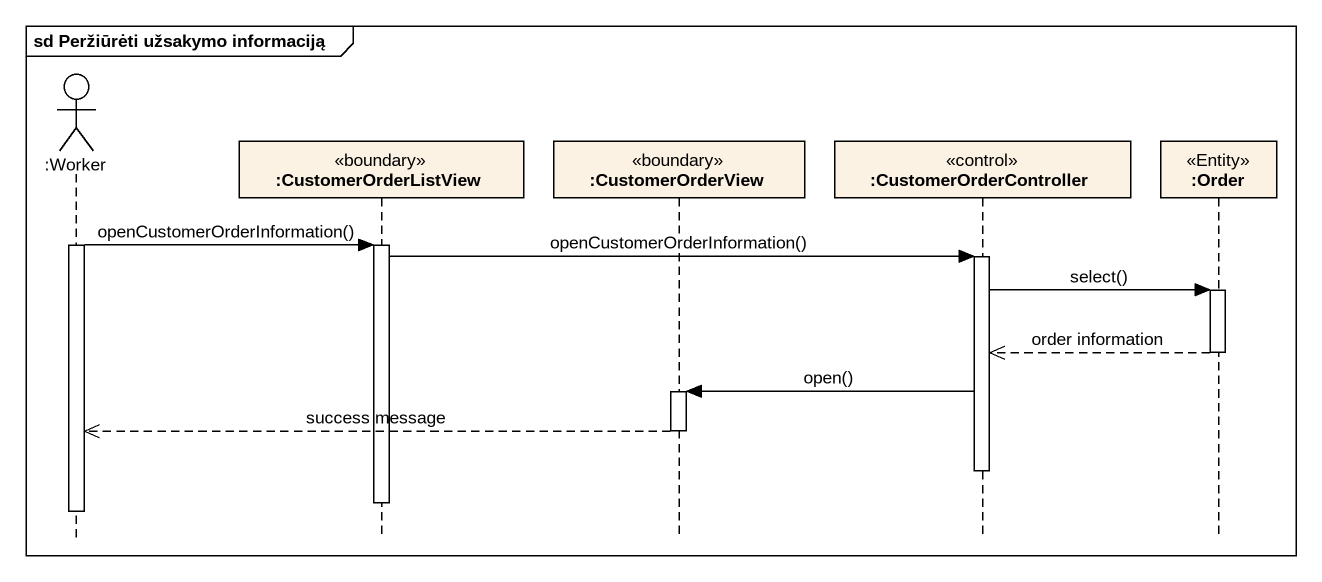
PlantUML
@startuml
mainframe sd Peržiūrėti užsakymo informaciją
hide footbox
actor ":Worker" as Worker
participant ":CustomerOrderListView" as CustomerOrderListView <<boundary>>
participant ":CustomerOrderView" as CustomerOrderView <<boundary>>
participant ":CustomerOrderController" as CustomerOrderController <<control>>
participant ":Order" as Order <<Entity>>

activate Worker
Worker -> CustomerOrderListView : openCustomerOrderInformation()
activate CustomerOrderListView
CustomerOrderListView -> CustomerOrderController : openCustomerOrderInformation()
activate CustomerOrderController
CustomerOrderController -> Order : select()
activate Order
Order -->> CustomerOrderController : order information
deactivate Order
CustomerOrderController -> CustomerOrderView : open()
activate CustomerOrderView
CustomerOrderView -->> Worker : success message
deactivate CustomerOrderView
deactivate CustomerOrderController
deactivate CustomerOrderListView
deactivate Worker
@enduml
